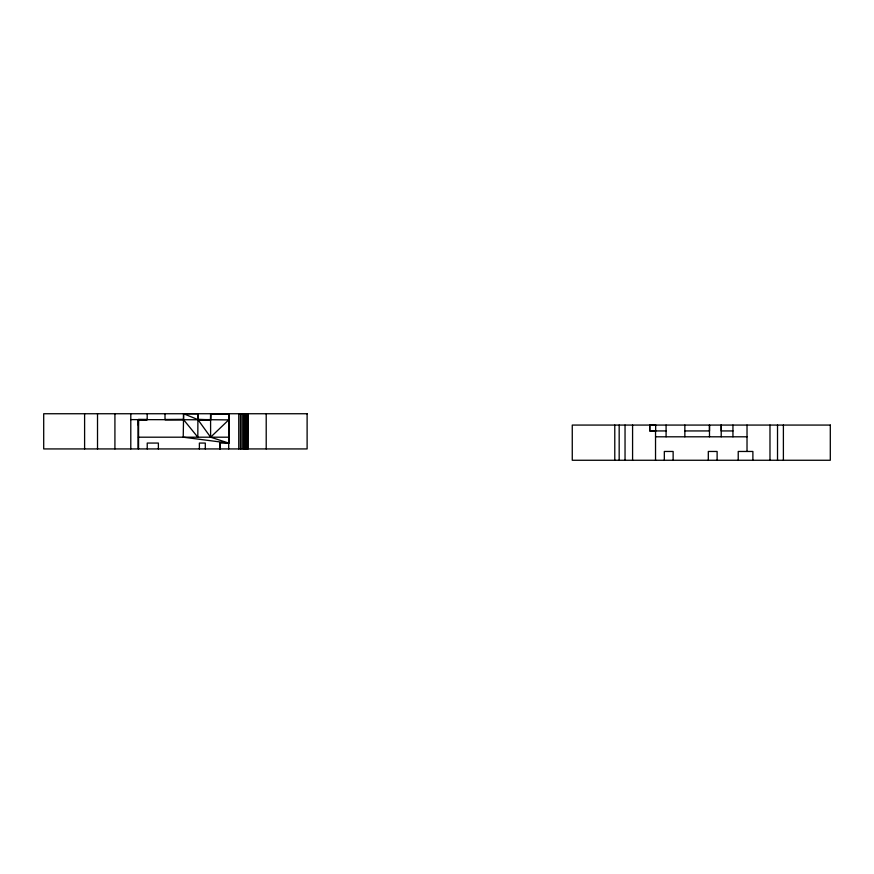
<?xml version="1.0" encoding="UTF-8"?>
<svg xmlns="http://www.w3.org/2000/svg" width="874" height="874" viewBox="0 0 874 874"><rect width="100%" height="100%" fill="white"/><g stroke="black" fill="none" stroke-linecap="round" stroke-linejoin="round"><path stroke-width="1.31" d="M147.193 413.741L147.193 419.607L138.42 419.509L138.42 448.93L138.42 419.607L147.193 419.542M228.671 443.063L183.223 437.197L183.616 413.741L197.895 413.784L197.895 419.596L210.623 437.197L228.671 443.063L228.715 413.741L210.579 413.741L210.623 437.197L228.693 419.902L228.791 414.036L210.667 413.926L210.568 419.793L130.794 419.607M219.909 448.93L219.909 443.063L228.759 443.063L228.715 413.741L228.715 448.93M183.616 413.741L197.895 419.596L228.693 419.902L228.671 437.197L138.42 437.197M210.667 413.926L210.579 419.607L197.895 419.607L197.895 413.741M183.518 419.411L165.011 419.607L165.011 413.741M666.086 430.937L649.666 430.937L649.666 425.07M684.855 430.937L709.491 430.937L709.491 425.07L709.491 436.803M732.947 430.937L721.214 430.937L721.214 425.07L721.214 436.803M655.533 436.803L747.019 436.803M138.42 419.596L147.193 419.607M165.011 419.542L183.518 419.607L197.819 437.197L197.895 419.411L210.568 419.793M138.376 425.43L138.431 420.263M228.693 419.902L228.759 443.063M219.953 443.063L219.964 448.93M783.388 425.07L783.388 460.259M777.521 425.07L777.521 460.259M769.983 425.07L769.983 460.259M752.885 460.259L752.885 451.465L738.224 451.465L738.224 460.259M747.019 425.07L747.019 451.465M732.947 425.07L732.947 436.803M717.117 460.259L717.117 451.465L708.311 451.465L708.311 460.259M684.855 425.07L684.855 436.803M673.133 460.259L673.133 451.465L664.327 451.465L664.327 460.259M666.086 425.07L666.086 436.803M655.533 430.937L655.533 460.259M632.579 425.07L632.579 460.259M625.041 425.07L625.041 460.259M619.174 425.07L619.174 460.259M614.783 425.07L614.783 460.259M266.209 413.741L266.209 448.93M248.019 413.741L247.932 448.93M247.713 413.741L247.713 448.93M247.255 413.741L247.255 448.93M246.577 413.741L246.577 448.93M245.681 413.741L245.681 448.93M244.6 413.741L244.6 448.93M243.333 413.741L243.333 448.93M241.923 413.741L241.923 448.93M240.394 413.741L240.394 448.93M238.755 413.741L238.755 448.93M205.303 448.93L205.303 443.063L199.381 443.063L199.381 448.93M183.518 413.741L183.518 419.607M158.38 448.93L158.38 443.063L147.225 443.063L147.225 448.93M138.42 419.509L138.42 448.93M130.794 413.741L130.794 448.93M114.92 413.741L114.92 448.93M97.517 413.741L97.517 448.93M84.603 413.741L84.603 448.93M307.113 413.741L43.7 413.741L43.7 448.93L307.113 448.93L307.113 413.741M830.3 425.07L572.262 425.07L572.262 460.259L830.3 460.259L830.3 425.07M655.664 425.07L649.808 424.939L649.808 430.806L655.664 430.937L655.664 425.07"/></g></svg>
